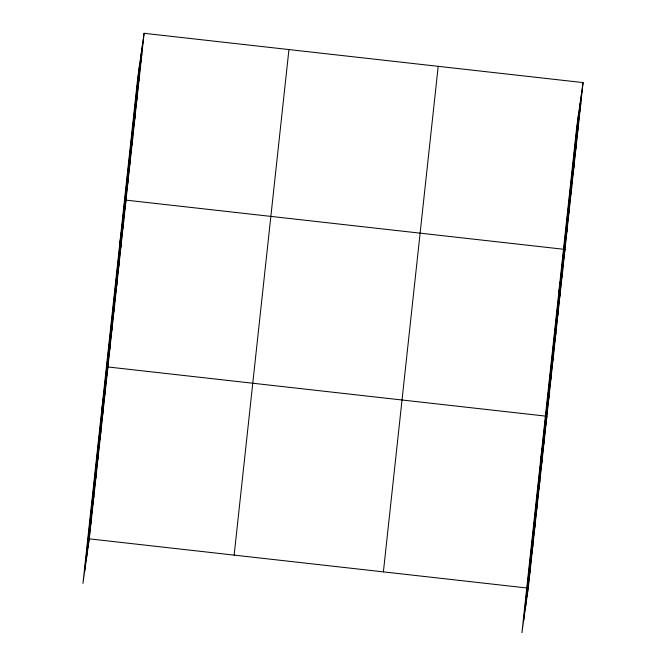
<?xml version="1.0" encoding="UTF-8"?>
<svg xmlns="http://www.w3.org/2000/svg" width="666" height="666" viewBox="0 0 666 666"><rect width="100%" height="100%" fill="white"/><g stroke="black" fill="none" stroke-linecap="round" stroke-linejoin="round"><path stroke-width="1" d="M84.632 571.503L139.435 65.951M86.38 559.232L141.184 53.688M88.07 547.327L142.882 41.775M144.081 33.3L137.745 77.864L82.942 583.408L89.277 538.852L144.081 33.3L583.058 82.592L528.255 588.136L521.919 632.7L576.723 127.148L583.058 82.592M234.141 555.111L288.944 49.567M383.391 571.869L438.203 66.325M523.609 620.795L578.413 115.243M525.357 608.524L580.161 102.972M527.047 596.611L581.859 91.067M140.618 62.629L141.825 54.154M138.353 83.483L139.56 75.008M136.097 104.337L137.304 95.862M133.833 125.191L135.04 116.716M131.577 146.045L132.784 137.571M129.312 166.9L130.519 158.425M127.056 187.754L128.263 179.279M119.655 244.697L125.999 200.133L564.976 249.417L558.632 293.981M122.536 229.462L123.734 220.987M120.271 250.316L121.478 241.841M118.007 271.17L119.214 262.695M115.751 292.024L116.958 283.55M113.486 312.878L114.694 304.404M111.23 333.733L112.437 325.258M108.966 354.587L110.173 346.112M101.573 411.521L107.917 366.966L545.887 416.142M104.379 396.928L105.586 388.445M102.048 418.415L103.255 409.931M99.717 439.893L100.924 431.418M97.394 461.38L98.593 452.905M95.063 482.867L96.27 474.392M92.732 504.353L93.939 495.879M90.401 525.84L91.608 517.365M579.595 111.921L580.802 103.446M577.33 132.775L578.538 124.292M575.074 153.63L576.281 145.146M572.81 174.484L574.017 166.001M570.554 195.338L571.761 186.855M568.289 216.192L569.497 207.709M566.033 237.046L567.241 228.563M561.513 278.746L562.712 270.271M559.249 299.6L560.456 291.125M556.984 320.454L558.191 311.979M554.728 341.308L555.935 332.834M552.464 362.162L553.671 353.688M550.208 383.017L551.415 374.542M547.943 403.871L549.15 395.396M540.551 460.814L546.894 416.25M543.356 446.212L544.563 437.737M541.025 467.698L542.232 459.224M538.694 489.185L539.901 480.71M536.371 510.672L537.57 502.197M534.04 532.159L535.248 523.684M531.709 553.646L532.917 545.163M529.378 575.133L530.586 566.649M89.277 538.852L527.256 588.028"/></g></svg>
